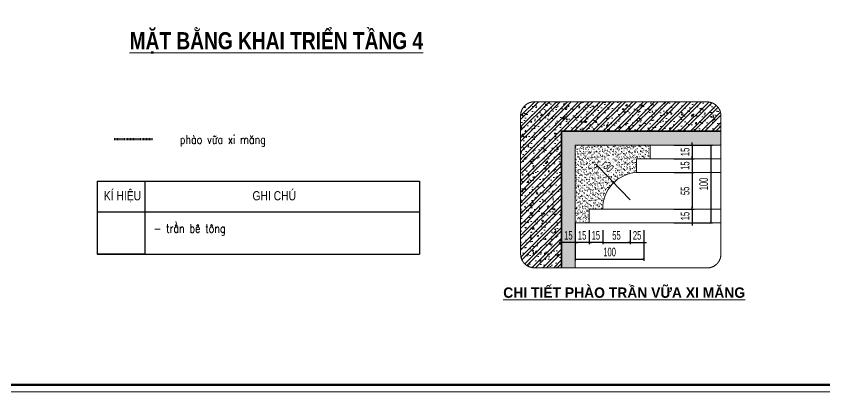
# Model space of a CAD drawing. Header units: millimetres. Extents: x 2565303 to 2664360, y -865723 to -262051.
# Drawn here: x 2637124 to 2651072, y -775984 to -769496 of the extents above; entities that cross this region are included whole.
import ezdxf
from ezdxf.enums import TextEntityAlignment as Align

# ---------------------------------------------------------------- set-up
doc = ezdxf.new("R2010")
doc.units = ezdxf.units.MM
doc.header["$LTSCALE"] = 10
doc.header["$MEASUREMENT"] = 0
doc.linetypes.add('DASHDOT2', pattern=[0.5, 0.25, -0.125, 0, -0.125])
doc.linetypes.add('HIDDEN', pattern=[9.525, 6.35, -3.175])
doc.layers.get('0').update_dxf_attribs({"linetype": 'CONTINUOUS'})
doc.layers.get('DEFPOINTS').update_dxf_attribs({"color": 10, "linetype": 'CONTINUOUS'})
for name, color, linetype, lineweight in [('-thay1', 7, 'CONTINUOUS', 18), ('cot', 40, 'CONTINUOUS', 35), ('dim', 144, 'CONTINUOUS', 13), ('LC Dim', 8, 'CONTINUOUS', 13), ('LC Hatch', 252, 'CONTINUOUS', 5), ('LC Net dam3', 1, 'CONTINUOUS', 60), ('LC Net khuat', 4, 'HIDDEN', 13), ('LC Net thay', 7, 'CONTINUOUS', 25), ('LC Text1', 20, 'CONTINUOUS', 13), ('LC Text2', 7, 'CONTINUOUS', 13), ('thay1', 63, 'CONTINUOUS', 18), ('TUONG', 4, 'CONTINUOUS', 35)]:
    doc.layers.add(name, color=color, linetype=linetype, lineweight=lineweight)
doc.layers.add('Khungten_LCDI', color=7, linetype='CONTINUOUS')
doc.layers.add('M3', color=3, linetype='CONTINUOUS')
doc.styles.add('HOATBIF', font='hoatbif.shx', dxfattribs={"width": 0.65})
doc.styles.add('Khungten', font='', dxfattribs={"width": 0.9, "height": 5000})
doc.styles.add('LC 1', font='')
doc.styles.add('LC 3', font='vnsimli.shx', dxfattribs={"width": 0.75})
doc.styles.add('LC3', font='', dxfattribs={"width": 0.8})
doc.styles.add('T2', font='', dxfattribs={"width": 0.8})
doc.styles.add('Title', font='', dxfattribs={"width": 0.8})
doc.styles.get('Khungten').set_extended_font_data('.VnAvantH')
doc.styles.get('LC 1').set_extended_font_data('.VnAvantH', bold=True)
doc.styles.get('LC3').set_extended_font_data('.VnArialH', bold=True)
doc.styles.get('T2').set_extended_font_data('.VnArialH')
doc.styles.get('Title').set_extended_font_data('.VnBlackH')
doc.dimstyles.new('1-100 (1-60)', dxfattribs={"dimscale": 60, "dimtxt": 2.5, "dimasz": 0.35, "dimexe": 0.5, "dimexo": 0, "dimgap": 0.8, "dimtad": 1, "dimdec": 0, "dimzin": 0, "dimdsep": 46, "dimtxsty": 'HOATBIF', "dimblk1": 'DOT', "dimblk2": 'DOT', "dimsah": 1, "dimcen": -1, "dimdle": 1, "dimclrd": 256, "dimclre": 256, "dimclrt": 4, "dimadec": 3, "dimazin": 2, "dimtfac": 0.333333, "dimtdec": 0, "dimtix": 1, "dimtmove": 2, "dimatfit": 3, "dimldrblk": 'DOT', "dimfxl": 1, "dimtvp": 0.833333, "dimtolj": 1, "dimtzin": 0, "dimarcsym": 0})

# ---------------------------------------------------------------- blocks, each defined once
blk = doc.blocks.new('lcdi fix')
at = {"layer": 'DEFPOINTS', "lineweight": 0}
blk.add_lwpolyline([(-1200, -14850), (-1200, 14850), (40800, 14850), (40800, -14850)], close=True, dxfattribs=at)
at = {"layer": 'Khungten_LCDI', "color": 5, "lineweight": 60}
blk.add_lwpolyline([(0, -14650), (0, 14650), (40600, 14650), (40600, -14650)], close=True, dxfattribs=at)
at = {"color": 7, "style": 'Khungten', "width": 0.8}
for tag, p in [('REVISION', (39499, -10746)), ('NGAYHT', (39546, -11609))]:
    blk.add_attdef(tag, text='', height=200, dxfattribs=at).set_placement(p, align=Align.CENTER)
at = {"layer": 'LC Text1', "style": 'Title', "width": 1.485915}
for tag, p, p2 in [('TENBANVE1', (36913, -8886), (40339, -8886)), ('TENBANVE2', (36913, -9562), (40339, -9562))]:
    blk.add_attdef(tag, text='', height=250, dxfattribs=at).set_placement(p, p2, align=Align.FIT)
at = {"layer": 'LC Text1', "style": 'Title', "width": 0.7}
blk.add_attdef('SOBANVE', text='', height=250, dxfattribs=at).set_placement((39562, -13896), align=Align.CENTER)
blk = doc.blocks.new('TIEUDE1')
at = {"layer": 'LC Text2', "color": 7, "style": 'LC 1'}
blk.add_attdef('TIªU§Ò', text='', height=5, dxfattribs=at).set_placement((0, 0), align=Align.BOTTOM_CENTER)
blk.add_attdef('TL', text='', height=3, dxfattribs=at).set_placement((0, -2), align=Align.TOP_CENTER)
blk = doc.blocks.new('TIEUDE2')
at = {"layer": 'LC Text2', "color": 7, "style": 'LC 1'}
blk.add_attdef('%%UTIªU§Ò', text='', height=3.5, dxfattribs=at).set_placement((0, 0), align=Align.BOTTOM_CENTER)
blk.add_attdef('TL', text='', height=2.2, dxfattribs=at).set_placement((0, -1.8), align=Align.TOP_CENTER)
blk = doc.blocks.new('DOT')
at = {"layer": 'M3', "color": 0, "linetype": 'ByBlock'}
blk.add_line((-0.5, 0), (-1, 0), dxfattribs=at)
at = {"layer": 'M3', "color": 0, "linetype": 'ByBlock', "const_width": 0.5}
blk.add_lwpolyline([(-0.25, 0, 1), (0.25, 0, 1)], format="xyb", close=True, dxfattribs=at)
blk = doc.blocks.new('*D924')
at = {"layer": 'DEFPOINTS', "color": 0, "transparency": 16777216}
for p in [(2646531, -773051), (2646768, -773051), (2646531, -773406)]:
    blk.add_point(p, dxfattribs=at)
at = {"layer": 'LC Dim', "lineweight": -2, "transparency": 16777216}
for p, q in [((2646531, -773051), (2646531, -773436)), ((2646768, -773051), (2646768, -773436)), ((2646510, -773406), (2646489, -773406)), ((2646768, -773406), (2646531, -773406)), ((2646789, -773406), (2646810, -773406))]:
    blk.add_line(p, q, dxfattribs=at)
at = {"layer": 'LC Dim', "lineweight": -2, "transparency": 16777216, "xscale": 21, "yscale": 21, "zscale": 21}
blk.add_blockref('DOT', (2646531, -773406), dxfattribs=at)
at = {"layer": 'LC Dim', "lineweight": -2, "transparency": 16777216, "xscale": 21, "yscale": 21, "zscale": 21, "rotation": 180}
blk.add_blockref('DOT', (2646768, -773406), dxfattribs=at)
at = {"layer": 'LC Dim', "color": 4, "transparency": 16777216, "insert": (2646649, -773283), "char_height": 150, "attachment_point": 5, "style": 'HOATBIF'}
blk.add_mtext('\\A1;15', dxfattribs=at)
blk = doc.blocks.new('*D925')
at = {"layer": 'DEFPOINTS', "color": 0, "transparency": 16777216}
for p in [(2647005, -773190), (2647242, -773190), (2647005, -773406)]:
    blk.add_point(p, dxfattribs=at)
at = {"layer": 'LC Dim', "lineweight": -2, "transparency": 16777216}
for p, q in [((2647005, -773190), (2647005, -773436)), ((2647242, -773190), (2647242, -773436)), ((2646984, -773406), (2646963, -773406)), ((2647242, -773406), (2647005, -773406)), ((2647263, -773406), (2647284, -773406))]:
    blk.add_line(p, q, dxfattribs=at)
at = {"layer": 'LC Dim', "lineweight": -2, "transparency": 16777216, "xscale": 21, "yscale": 21, "zscale": 21}
blk.add_blockref('DOT', (2647005, -773406), dxfattribs=at)
at = {"layer": 'LC Dim', "lineweight": -2, "transparency": 16777216, "xscale": 21, "yscale": 21, "zscale": 21, "rotation": 180}
blk.add_blockref('DOT', (2647242, -773406), dxfattribs=at)
at = {"layer": 'LC Dim', "color": 4, "transparency": 16777216, "insert": (2647123, -773283), "char_height": 150, "attachment_point": 5, "style": 'HOATBIF'}
blk.add_mtext('\\A1;15', dxfattribs=at)
blk = doc.blocks.new('*D926')
at = {"layer": 'DEFPOINTS', "color": 0, "transparency": 16777216}
for p in [(2648470, -771722), (2648470, -771959), (2648786, -771959)]:
    blk.add_point(p, dxfattribs=at)
at = {"layer": 'LC Dim', "lineweight": -2, "transparency": 16777216}
for p, q in [((2648470, -771722), (2648816, -771722)), ((2648786, -771701), (2648786, -771680)), ((2648786, -771722), (2648786, -771959)), ((2648470, -771959), (2648816, -771959)), ((2648786, -771980), (2648786, -772001))]:
    blk.add_line(p, q, dxfattribs=at)
at = {"layer": 'LC Dim', "lineweight": -2, "transparency": 16777216, "xscale": 21, "yscale": 21, "zscale": 21}
for p, rotation in [((2648786, -771722), 270), ((2648786, -771959), 90)]:
    blk.add_blockref('DOT', p, dxfattribs=dict(at, rotation=rotation))
at = {"layer": 'LC Dim', "color": 4, "transparency": 16777216, "insert": (2648663, -771841), "char_height": 150, "attachment_point": 5, "rotation": 90, "style": 'HOATBIF'}
blk.add_mtext('\\A1;15', dxfattribs=at)
blk = doc.blocks.new('*D927')
at = {"layer": 'DEFPOINTS', "color": 0, "transparency": 16777216}
for p in [(2648470, -772196), (2648470, -772830), (2648786, -772830)]:
    blk.add_point(p, dxfattribs=at)
at = {"layer": 'LC Dim', "lineweight": -2, "transparency": 16777216}
for p, q in [((2648470, -772196), (2648816, -772196)), ((2648786, -772217), (2648786, -772809)), ((2648470, -772830), (2648816, -772830))]:
    blk.add_line(p, q, dxfattribs=at)
at = {"layer": 'LC Dim', "lineweight": -2, "transparency": 16777216, "xscale": 21, "yscale": 21, "zscale": 21}
for p, rotation in [((2648786, -772196), 90), ((2648786, -772830), 270)]:
    blk.add_blockref('DOT', p, dxfattribs=dict(at, rotation=rotation))
at = {"layer": 'LC Dim', "color": 4, "transparency": 16777216, "insert": (2648663, -772513), "char_height": 150, "attachment_point": 5, "rotation": 90, "style": 'HOATBIF'}
blk.add_mtext('\\A1;55', dxfattribs=at)
blk = doc.blocks.new('*D928')
at = {"layer": 'DEFPOINTS', "color": 0, "transparency": 16777216}
for p in [(2647716, -773190), (2647953, -773190), (2647953, -773406)]:
    blk.add_point(p, dxfattribs=at)
at = {"layer": 'LC Dim', "lineweight": -2, "transparency": 16777216}
for p, q in [((2647716, -773190), (2647716, -773436)), ((2647953, -773190), (2647953, -773436)), ((2647695, -773406), (2647674, -773406)), ((2647716, -773406), (2647953, -773406)), ((2647974, -773406), (2647995, -773406))]:
    blk.add_line(p, q, dxfattribs=at)
at = {"layer": 'LC Dim', "lineweight": -2, "transparency": 16777216, "xscale": 21, "yscale": 21, "zscale": 21}
blk.add_blockref('DOT', (2647716, -773406), dxfattribs=at)
at = {"layer": 'LC Dim', "lineweight": -2, "transparency": 16777216, "xscale": 21, "yscale": 21, "zscale": 21, "rotation": 180}
blk.add_blockref('DOT', (2647953, -773406), dxfattribs=at)
at = {"layer": 'LC Dim', "color": 4, "transparency": 16777216, "insert": (2647834, -773283), "char_height": 150, "attachment_point": 5, "style": 'HOATBIF'}
blk.add_mtext('\\A1;25', dxfattribs=at)
blk = doc.blocks.new('*D929')
at = {"layer": 'DEFPOINTS', "color": 0, "transparency": 16777216}
for p in [(2648821, -771722), (2648821, -773067), (2649106, -773067)]:
    blk.add_point(p, dxfattribs=at)
at = {"layer": 'LC Dim', "lineweight": -2, "transparency": 16777216}
for p, q in [((2648821, -771722), (2649136, -771722)), ((2649106, -771743), (2649106, -773046)), ((2648821, -773067), (2649136, -773067))]:
    blk.add_line(p, q, dxfattribs=at)
at = {"layer": 'LC Dim', "lineweight": -2, "transparency": 16777216, "xscale": 21, "yscale": 21, "zscale": 21}
for p, rotation in [((2649106, -771722), 90), ((2649106, -773067), 270)]:
    blk.add_blockref('DOT', p, dxfattribs=dict(at, rotation=rotation))
at = {"layer": 'LC Dim', "color": 4, "transparency": 16777216, "insert": (2648983, -772395), "char_height": 150, "attachment_point": 5, "rotation": 90, "style": 'HOATBIF'}
blk.add_mtext('\\A1;100', dxfattribs=at)
blk = doc.blocks.new('*D930')
at = {"layer": 'DEFPOINTS', "color": 0, "transparency": 16777216}
for p in [(2647388, -772328), (2647716, -772670)]:
    blk.add_point(p, dxfattribs=at)
at = {"layer": 'LC Dim', "lineweight": -2, "transparency": 16777216}
for p, q in [((2647119, -772048), (2647373, -772313)), ((2647716, -772670), (2647388, -772328))]:
    blk.add_line(p, q, dxfattribs=at)
at = {"layer": 'LC Dim', "lineweight": -2, "transparency": 16777216, "xscale": 21, "yscale": 21, "zscale": 21, "rotation": 313.7943233382283}
blk.add_blockref('DOT', (2647388, -772328), dxfattribs=at)
at = {"layer": 'LC Dim', "color": 4, "transparency": 16777216, "insert": (2647327, -772088), "char_height": 150, "attachment_point": 5, "rotation": 313.7943, "style": 'HOATBIF'}
blk.add_mtext('\\A1;r30', dxfattribs=at)
blk = doc.blocks.new('*D931')
at = {"layer": 'DEFPOINTS', "color": 0, "transparency": 16777216}
for p in [(2648470, -771959), (2648470, -772196), (2648786, -772196)]:
    blk.add_point(p, dxfattribs=at)
at = {"layer": 'LC Dim', "lineweight": -2, "transparency": 16777216}
for p, q in [((2648470, -771959), (2648816, -771959)), ((2648786, -771938), (2648786, -771917)), ((2648786, -771959), (2648786, -772196)), ((2648470, -772196), (2648816, -772196)), ((2648786, -772217), (2648786, -772238))]:
    blk.add_line(p, q, dxfattribs=at)
at = {"layer": 'LC Dim', "lineweight": -2, "transparency": 16777216, "xscale": 21, "yscale": 21, "zscale": 21}
for p, rotation in [((2648786, -771959), 270), ((2648786, -772196), 90)]:
    blk.add_blockref('DOT', p, dxfattribs=dict(at, rotation=rotation))
at = {"layer": 'LC Dim', "color": 4, "transparency": 16777216, "insert": (2648663, -772078), "char_height": 150, "attachment_point": 5, "rotation": 90, "style": 'HOATBIF'}
blk.add_mtext('\\A1;15', dxfattribs=at)
blk = doc.blocks.new('*D932')
at = {"layer": 'DEFPOINTS', "color": 0, "transparency": 16777216}
for p in [(2648470, -772830), (2648470, -773067), (2648786, -773067)]:
    blk.add_point(p, dxfattribs=at)
at = {"layer": 'LC Dim', "lineweight": -2, "transparency": 16777216}
for p, q in [((2648470, -772830), (2648816, -772830)), ((2648786, -772809), (2648786, -772788)), ((2648786, -772830), (2648786, -773067)), ((2648470, -773067), (2648816, -773067)), ((2648786, -773088), (2648786, -773109))]:
    blk.add_line(p, q, dxfattribs=at)
at = {"layer": 'LC Dim', "lineweight": -2, "transparency": 16777216, "xscale": 21, "yscale": 21, "zscale": 21}
for p, rotation in [((2648786, -772830), 270), ((2648786, -773067), 90)]:
    blk.add_blockref('DOT', p, dxfattribs=dict(at, rotation=rotation))
at = {"layer": 'LC Dim', "color": 4, "transparency": 16777216, "insert": (2648663, -772948), "char_height": 150, "attachment_point": 5, "rotation": 90, "style": 'HOATBIF'}
blk.add_mtext('\\A1;15', dxfattribs=at)
blk = doc.blocks.new('*D933')
at = {"layer": 'DEFPOINTS', "color": 0, "transparency": 16777216}
for p in [(2647242, -773190), (2647716, -773190), (2647716, -773406)]:
    blk.add_point(p, dxfattribs=at)
at = {"layer": 'LC Dim', "lineweight": -2, "transparency": 16777216}
for p, q in [((2647242, -773190), (2647242, -773436)), ((2647716, -773190), (2647716, -773436)), ((2647263, -773406), (2647695, -773406))]:
    blk.add_line(p, q, dxfattribs=at)
at = {"layer": 'LC Dim', "lineweight": -2, "transparency": 16777216, "xscale": 21, "yscale": 21, "zscale": 21, "rotation": 180}
blk.add_blockref('DOT', (2647242, -773406), dxfattribs=at)
at = {"layer": 'LC Dim', "lineweight": -2, "transparency": 16777216, "xscale": 21, "yscale": 21, "zscale": 21}
blk.add_blockref('DOT', (2647716, -773406), dxfattribs=at)
at = {"layer": 'LC Dim', "color": 4, "transparency": 16777216, "insert": (2647479, -773283), "char_height": 150, "attachment_point": 5, "style": 'HOATBIF'}
blk.add_mtext('\\A1;55', dxfattribs=at)
blk = doc.blocks.new('*D934')
at = {"layer": 'DEFPOINTS', "color": 0, "transparency": 16777216}
for p in [(2646768, -773190), (2647005, -773190), (2646768, -773406)]:
    blk.add_point(p, dxfattribs=at)
at = {"layer": 'LC Dim', "lineweight": -2, "transparency": 16777216}
for p, q in [((2646768, -773190), (2646768, -773436)), ((2647005, -773190), (2647005, -773436)), ((2646747, -773406), (2646726, -773406)), ((2647005, -773406), (2646768, -773406)), ((2647026, -773406), (2647047, -773406))]:
    blk.add_line(p, q, dxfattribs=at)
at = {"layer": 'LC Dim', "lineweight": -2, "transparency": 16777216, "xscale": 21, "yscale": 21, "zscale": 21}
blk.add_blockref('DOT', (2646768, -773406), dxfattribs=at)
at = {"layer": 'LC Dim', "lineweight": -2, "transparency": 16777216, "xscale": 21, "yscale": 21, "zscale": 21, "rotation": 180}
blk.add_blockref('DOT', (2647005, -773406), dxfattribs=at)
at = {"layer": 'LC Dim', "color": 4, "transparency": 16777216, "insert": (2646886, -773283), "char_height": 150, "attachment_point": 5, "style": 'HOATBIF'}
blk.add_mtext('\\A1;15', dxfattribs=at)
blk = doc.blocks.new('*D935')
at = {"layer": 'DEFPOINTS', "color": 0, "transparency": 16777216}
for p in [(2646768, -773242), (2647953, -773190), (2647953, -773693)]:
    blk.add_point(p, dxfattribs=at)
at = {"layer": 'LC Dim', "lineweight": -2, "transparency": 16777216}
for p, q in [((2646768, -773242), (2646768, -773723)), ((2647953, -773190), (2647953, -773723)), ((2646789, -773693), (2647932, -773693))]:
    blk.add_line(p, q, dxfattribs=at)
at = {"layer": 'LC Dim', "lineweight": -2, "transparency": 16777216, "xscale": 21, "yscale": 21, "zscale": 21, "rotation": 180}
blk.add_blockref('DOT', (2646768, -773693), dxfattribs=at)
at = {"layer": 'LC Dim', "lineweight": -2, "transparency": 16777216, "xscale": 21, "yscale": 21, "zscale": 21}
blk.add_blockref('DOT', (2647953, -773693), dxfattribs=at)
at = {"layer": 'LC Dim', "color": 4, "transparency": 16777216, "insert": (2647360, -773570), "char_height": 150, "attachment_point": 5, "style": 'HOATBIF'}
blk.add_mtext('\\A1;100', dxfattribs=at)

msp = doc.modelspace()

# ---------------------------------------------------------------- hatches: boundary and pattern name
at = {"layer": 'LC Hatch'}
h = msp.add_hatch(dxfattribs=at)
h.set_pattern_fill('BTCT', color=256, scale=35.407155, style=0)
h.set_pattern_definition([(50, (-1517279.03, 298395.45), (253.961428, -22.218746), [26.555367, -292.109032]), (355, (-1517279.03, 298395.45), (-49.1279, 266.329838), [21.244293, -233.687226]), (100.4514, (-1517257.87, 298393.6), (204.833716, 244.11093), [22.568588, -248.254478]), (46.1842, (-1517279.03, 298466.27), (377.879697, -58.605575), [39.83305, -438.16355]), (96.6356, (-1517247.54, 298461.4), (330.937477, 344.90743), [33.852883, -372.381657]), (351.1842, (-1517279.03, 298466.27), (330.937208, 344.907687), [31.86644, -350.53084]), (21, (-1517243.62, 298448.56), (211.347808, -142.555897), [26.555367, -292.109032]), (326, (-1517243.62, 298448.56), (86.151038, 256.755004), [21.244293, -233.687226]), (71.4514, (-1517226, 298436.68), (297.498932, 114.198874), [22.568588, -248.254478]), (37.5, (-1517279.03, 298395.45), (4.3054589, 117.8682443), [0, -230.8546536, 0, -237.2279415, 0, -234.572405]), (7.5, (-1517279.03, 298395.45), (93.14544, 139.649968), [0, -135.255334, 0, -225.5435802, 0, -89.4030675]), (327.5, (-1517357.99, 298395.45), (189.0113398, -7.9860385), [0, -88.5178886, 0, -276.1758125, 0, -366.464059]), (317.5, (-1517393.4, 298395.45), (206.4896336, 35.444327), [0, -115.073255, 0, -183.409065, 0, -260.2425926]), (45, (-1517279.03, 298395.45), (-93.887399, 93.887399), []), (45, (-1517216.44, 298395.45), (-93.887399, 93.887399), [])])
edge = h.paths.add_edge_path()
edge.add_arc((2646062.7, -771212.1), 237, 89.94244, 180)
edge.add_line((2645825.6, -771212.1), (2645825.6, -773604.7))
edge.add_arc((2646062.7, -773604.7), 237, 180, 269.94244)
edge.add_line((2646062.4, -773841.7), (2646530.7, -773842.2))
edge.add_line((2646530.7, -773842.2), (2646530.7, -771485.3))
edge.add_line((2646530.7, -771485.3), (2649279.7, -771485.3))
edge.add_line((2649279.7, -771485.3), (2649279.7, -771215.1))
edge.add_arc((2649042.7, -771215.1), 237, 0, 89.94244)
edge.add_line((2649043, -770978.1), (2646062.9, -770975.1))
h = msp.add_hatch(dxfattribs=at)
h.set_pattern_fill('AR-SAND', color=256, scale=35.550998, style=0)
h.set_pattern_definition([(37.5, (2605460.634, -704778.62), (-2.239477, 68.500508), [0, -54.037517, 0, -60.436697, 0, -57.77037]), (7.5, (2605460.63, -704778.62), (62.91733, 100.33011), [0, -29.15182, 0, -48.704867, 0, -18.664274]), (327.5, (2605416.906, -704778.62), (110.71085, 0.201185), [0, -17.7755, 0, -63.991796, 0, -83.544845]), (317.5, (2605416.91, -704778.62), (106.8708, 31.20224), [0, -8.88775, 0, -41.950178, 0, -47.993847])])
h.paths.add_polyline_path([(2649279.7, -771485.3), (2646530.7, -771485.3), (2646530.7, -773842.2), (2646767.7, -773842.4), (2646767.7, -771722.3), (2649279.7, -771722.3)])
h.paths.add_polyline_path([(2646538.1, -773383.7), (2646760.3, -773383.7), (2646760.3, -773161.5), (2646538.1, -773161.5)], flags=24)
h = msp.add_hatch(dxfattribs=at)
h.set_pattern_fill('AR-SAND', color=256, scale=35.550998, style=0)
h.set_pattern_definition([(37.5, (776535.36, -779153.436), (-2.2394767, 68.5005079), [0, -54.0375169, 0, -60.4366965, 0, -57.7703717]), (7.5, (776535.36, -779153.44), (62.917328, 100.330109), [0, -29.1518183, 0, -48.7048672, 0, -18.6642739]), (327.5, (776491.634, -779153.436), (110.710851, 0.201185), [0, -17.775499, 0, -63.9917963, 0, -83.5448452]), (317.5, (776491.63, -779153.44), (106.8708007, 31.202242), [0, -8.8877495, 0, -41.9501776, 0, -47.9938472])])
edge = h.paths.add_edge_path()
edge.add_line((2647824, -772196.3), (2647824, -771959.3))
edge.add_line((2647824, -771959.3), (2648061, -771959.3))
edge.add_line((2648061, -771959.3), (2648061, -771722.3))
edge.add_line((2648061, -771722.3), (2646767.7, -771722.3))
edge.add_line((2646767.7, -771722.3), (2646767.7, -773066.9))
edge.add_line((2646767.7, -773066.9), (2647004.7, -773066.9))
edge.add_line((2647004.7, -773066.9), (2647004.7, -772829.9))
edge.add_line((2647004.7, -772829.9), (2647241.7, -772829.9))
edge.add_arc((2647866.8, -772820), 625.1, 93.91857, 180.90949, ccw=False)
edge = h.paths.add_edge_path(flags=16)
edge.add_line((2647367.7, -771963.9), (2647444.5, -772118.7))
edge.add_line((2647444.5, -772118.7), (2647544, -772069.3))
edge.add_line((2647426.4, -772069.3), (2647349.6, -771914.5))
edge.add_line((2647467.2, -771914.5), (2647367.7, -771963.9))

# ---------------------------------------------------------------- linework, layer by layer
at = {"layer": 'cot'}
msp.add_line((2646530.7, -771485.3), (2646530.7, -773842.1), dxfattribs=at)
msp.add_lwpolyline([(2649279.7, -771485.3), (2646530.7, -771485.3)], dxfattribs=at)
at = {"layer": 'dim', "ltscale": 0.35}
for p, q in [((2648061, -771959.3), (2649279.7, -771959.3)), ((2647824, -772196.3), (2649279.7, -772196.3)), ((2647241.7, -772829.9), (2649279.7, -772829.9)), ((2647004.7, -773066.9), (2649279.7, -773066.9))]:
    msp.add_line(p, q, dxfattribs=at)
at = {"layer": 'LC Net dam3', "linetype": 'DASHDOT2', "ltscale": 5}
msp.add_line((2638812.7, -771620.6), (2639474, -771620.6), dxfattribs=at)
at = {"layer": 'LC Net khuat', "ltscale": 600}
msp.add_lwpolyline([(2649043, -770978.1), (2646062.9, -770975.1, 0.4145078), (2645825.6, -771212.1), (2645825.6, -773604.7, 0.4139194), (2646062.4, -773841.7), (2649042.5, -773844.7, 0.4145078), (2649279.7, -773607.7), (2649279.7, -771215.1, 0.4139194)], format="xyb", close=True, dxfattribs=at)
at = {"layer": 'LC Net thay'}
for p, q in [((2638520.7, -772344.4), (2638520.7, -773604.1)), ((2638520.7, -772344.4), (2638520.7, -773604.1)), ((2638520.7, -772344.4), (2638520.7, -773604.1)), ((2639341.6, -772344.4), (2639341.6, -773604.1)), ((2644080.4, -772344.4), (2644080.4, -773604.1)), ((2638520.7, -772874.7), (2644080.4, -772874.7)), ((2638520.7, -773604.1), (2644080.4, -773604.1)), ((2638520.7, -773604.1), (2643242.6, -773604.1))]:
    msp.add_line(p, q, dxfattribs=at)
for points in [[(2638520.7, -772344.4), (2644080.4, -772344.4)], [(2639341.6, -773604.1), (2638520.7, -773604.1)]]:
    msp.add_lwpolyline(points, dxfattribs=at)
at = {"layer": 'thay1'}
for p, q in [((2649279.7, -771722.3), (2646767.7, -771722.3)), ((2646767.7, -773842.4), (2646767.7, -771722.3)), ((2648061, -771722.3), (2648061, -771959.3)), ((2647824, -771959.3), (2647824, -772196.3)), ((2648061, -771959.3), (2647824, -771959.3)), ((2647004.7, -772829.9), (2647004.7, -772907.3))]:
    msp.add_line(p, q, dxfattribs=at)
msp.add_lwpolyline([(2646767.7, -773066.9), (2647004.7, -773066.9), (2647004.7, -772829.9), (2647241.7, -772829.9, -0.3989136), (2647824, -772196.3), (2647824, -771959.3), (2648061, -771959.3), (2648061, -771722.3)], format="xyb", dxfattribs=at)
at = {"layer": 'TUONG'}
for p, q in [((2646530.7, -773841.9), (2646530.7, -771485.3)), ((2646530.7, -771485.3), (2649279.7, -771485.3))]:
    msp.add_line(p, q, dxfattribs=at)

# ---------------------------------------------------------------- block references
at = {"layer": '-thay1', "xscale": 0.6000000155618181, "yscale": 0.6000000155618181, "zscale": 0.6000000155618181}
msp.add_blockref('lcdi fix', (2630476.3, -767074.3), dxfattribs=at)
at = {"layer": 'LC Text2'}
ref = msp.add_blockref('TIEUDE1', (2641612, -770156.6), dxfattribs=dict(at, xscale=60, yscale=60, zscale=60))
ref.add_attrib('TIªU§Ò', '%%UmÆt b»ng khai triÓn tÇng 4', dxfattribs={"color": 7, "height": 295.465, "style": 'LC3', "width": 0.8}).set_placement((2641612, -770156.6), align=Align.BOTTOM_CENTER)
ref = msp.add_blockref('TIEUDE2', (2647611.3, -774413.7), dxfattribs=dict(at, xscale=52.6681451033873, yscale=52.6681451033873, zscale=52.6681451033873))
ref.add_attrib('%%UTIªU§Ò', '%%Uchi tiÕt phµo trÇn v÷a xi m¨ng', dxfattribs={"color": 7, "height": 178.869, "style": 'LC 1'}).set_placement((2647611.3, -774413.7), align=Align.BOTTOM_CENTER)

# ---------------------------------------------------------------- texts
at = {"layer": 'LC Text1', "color": 3, "style": 'LC 3', "width": 0.8}
msp.add_text('phµo v÷a xi m¨ng', height=149.173, dxfattribs=at).set_placement((2640689.1, -771700.4), align=Align.CENTER)
msp.add_text('- trÇn bª t«ng', height=149.173, dxfattribs=at).set_placement((2639494.8, -773236.5))
at = {"layer": 'LC Text2', "style": 'T2', "width": 0.8}
for s, p in [('kÝ hiÖu', (2638636.4, -772677.6)), ('ghi chó', (2641200.5, -772677.6))]:
    msp.add_text(s, height=159.12, dxfattribs=at).set_placement(p)

# ---------------------------------------------------------------- dimensions: what is measured, and where the dimension line sits
at = {"layer": 'LC Dim'}
for base, p1, p2, text, picture, middle in [((2648786.1, -771959.3), (2648470.2, -771722.3), (2648470.2, -771959.3), '15', '*D926', (2648663.1, -771840.8)), ((2649105.9, -773066.9), (2648820.8, -771722.3), (2648820.8, -773066.9), '100', '*D929', (2648982.9, -772394.6)), ((2648786.1, -772196.3), (2648470.2, -771959.3), (2648470.2, -772196.3), '15', '*D931', (2648663.1, -772077.8)), ((2648786.1, -772829.9), (2648470.2, -772196.3), (2648470.2, -772829.9), '55', '*D927', (2648663.1, -772513.1)), ((2648786.1, -773066.9), (2648470.2, -772829.9), (2648470.2, -773066.9), '15', '*D932', (2648663.1, -772948.4))]:
    dim = msp.add_linear_dim(base=base, p1=p1, p2=p2, angle=90, text=text, dimstyle='1-100 (1-60)', dxfattribs=at)
    dim.commit()
    dim.dimension.update_dxf_attribs({"geometry": picture, "text_midpoint": middle})
dim = msp.add_radius_dim(center=(2647715.7, -772670.3), mpoint=(2647387.7, -772328.2), text='r30', dimstyle='1-100 (1-60)', dxfattribs=at)
dim.commit()
dim.dimension.update_dxf_attribs({"geometry": '*D930', "text_midpoint": (2647327.4, -772087.6)})
for base, p1, p2, text, picture, middle in [((2646530.7, -773405.9), (2646767.7, -773051.3), (2646530.7, -773051.3), '15', '*D924', (2646649.2, -773282.9)), ((2646767.7, -773405.9), (2647004.7, -773189.7), (2646767.7, -773189.7), '15', '*D934', (2646886.2, -773282.9)), ((2647952.7, -773692.8), (2646767.7, -773241.8), (2647952.7, -773189.7), '100', '*D935', (2647360.2, -773569.8)), ((2647004.7, -773405.9), (2647241.7, -773189.7), (2647004.7, -773189.7), '15', '*D925', (2647123.2, -773282.9)), ((2647715.7, -773405.9), (2647241.7, -773189.7), (2647715.7, -773189.7), '55', '*D933', (2647478.7, -773282.9)), ((2647952.7, -773405.9), (2647715.7, -773189.7), (2647952.7, -773189.7), '25', '*D928', (2647834.2, -773282.9))]:
    dim = msp.add_linear_dim(base=base, p1=p1, p2=p2, text=text, dimstyle='1-100 (1-60)', dxfattribs=at)
    dim.commit()
    dim.dimension.update_dxf_attribs({"geometry": picture, "text_midpoint": middle})

doc.saveas('drawing.dxf')
